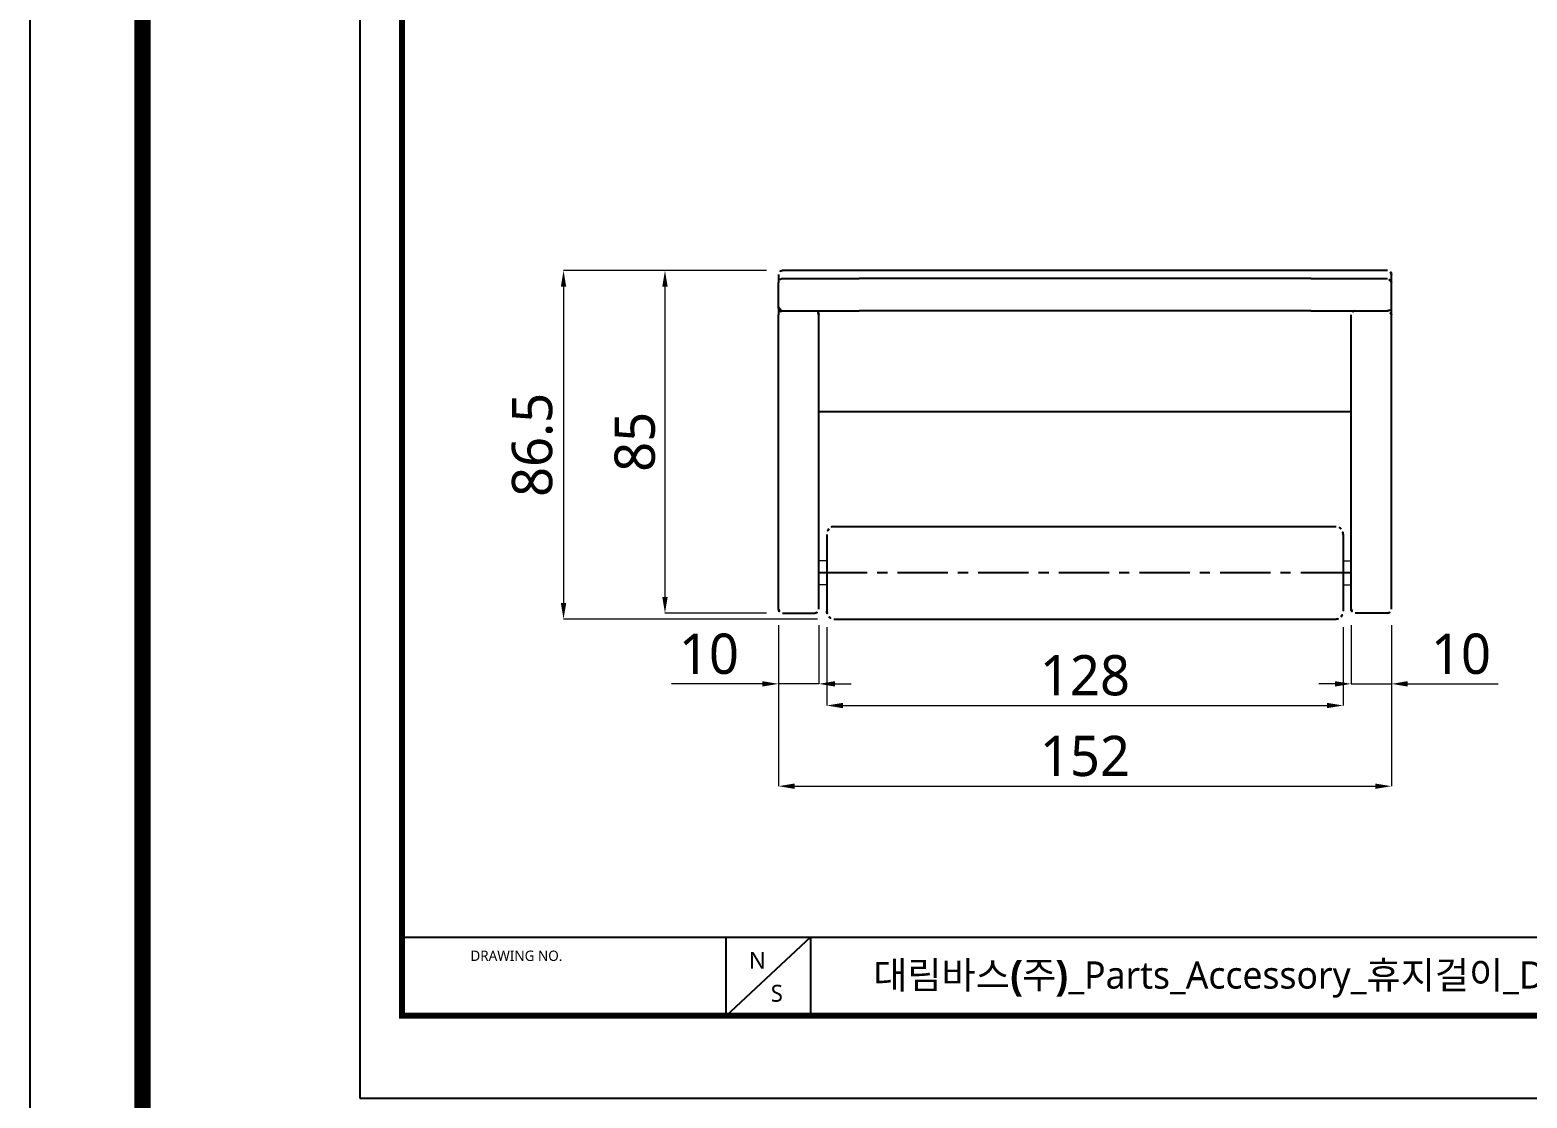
# Model space of a CAD drawing. Extents: x 16296675745 to 16296677481, y -37409619395 to -37409618123.
# Drawn here: x 16296675745 to 16296676116.3, y -37409618710.2 to -37409618445.1 of the extents above; entities that cross this region are included whole.
import ezdxf

# ---------------------------------------------------------------- set-up
doc = ezdxf.new("R2010")
doc.units = 0
doc.header["$LTSCALE"] = 10
doc.header["$MEASUREMENT"] = 0
doc.header["$PDMODE"] = 3
doc.header["$PDSIZE"] = -10
doc.linetypes.add('CENTER', pattern=[2, 1.25, -0.25, 0.25, -0.25])
doc.layers.get('0').update_dxf_attribs({"linetype": 'CONTINUOUS'})
doc.layers.get('DEFPOINTS').update_dxf_attribs({"linetype": 'CONTINUOUS'})
doc.layers.add('BODY', color=7, linetype='CONTINUOUS')
doc.styles.add('Daelim Dimension', font='')
doc.styles.get('Daelim Dimension').set_extended_font_data('NanumGothic')
doc.dimstyles.new('DEFAULT', dxfattribs={"dimscale": 2, "dimtxt": 2, "dimasz": 2, "dimexe": 0, "dimexo": 2, "dimgap": 1, "dimtad": 1, "dimdec": 1, "dimzin": 9, "dimdsep": 46, "dimtxsty": 'Daelim Dimension', "dimcen": 0.5, "dimclrd": 252, "dimclre": 252, "dimclrt": 3, "dimadec": 1, "dimazin": 0, "dimtfac": 1, "dimtdec": 1, "dimtix": 1, "dimtmove": 0, "dimatfit": 3, "dimfxl": 1, "dimtolj": 1, "dimtzin": 1, "dimlwd": 9, "dimlwe": 9, "dimarcsym": 0})

# ---------------------------------------------------------------- blocks, each defined once
blk = doc.blocks.new('*D17')
at = {"color": 5, "lineweight": 9, "ltscale": 0.5, "transparency": 16777216}
for p, q in [((16296675927.69442, -37409618504.820747), (16296675902.530279, -37409618504.820747)), ((16296675902.530279, -37409618508.820747), (16296675902.530279, -37409618585.810806)), ((16296675927.69442, -37409618589.810806), (16296675902.530279, -37409618589.810806))]:
    blk.add_line(p, q, dxfattribs=at)
at = {"color": 5, "ltscale": 0.5, "transparency": 16777216}
for points in [[(16296675901.863609, -37409618508.820747), (16296675903.196951, -37409618508.820747), (16296675902.530279, -37409618504.820747)], [(16296675901.863609, -37409618585.810806), (16296675903.196951, -37409618585.810806), (16296675902.530279, -37409618589.810806)]]:
    blk.add_solid(points, dxfattribs=at)
at = {"layer": 'DEFPOINTS', "color": 0, "ltscale": 0.5, "transparency": 16777216}
for p in [(16296675931.69442, -37409618504.820747), (16296675902.530279, -37409618589.810806), (16296675931.69442, -37409618589.810806)]:
    blk.add_point(p, dxfattribs=at)
at = {"color": 7, "ltscale": 0.5, "transparency": 16777216, "insert": (16296675895.08679, -37409618547.315773), "char_height": 10, "attachment_point": 5, "rotation": 90, "style": 'Daelim Dimension'}
blk.add_mtext('\\A1;85', dxfattribs=at)
blk = doc.blocks.new('*D19')
at = {"color": 5, "lineweight": 9, "ltscale": 0.5, "transparency": 16777216}
for p, q in [((16296675942.68742, -37409618593.326553), (16296675942.68742, -37409618612.760307)), ((16296676070.70141, -37409618593.326553), (16296676070.70141, -37409618612.760307)), ((16296675946.68742, -37409618612.760307), (16296676066.70141, -37409618612.760307))]:
    blk.add_line(p, q, dxfattribs=at)
at = {"color": 5, "ltscale": 0.5, "transparency": 16777216}
for points in [[(16296675946.68742, -37409618612.093643), (16296675946.68742, -37409618613.426971), (16296675942.68742, -37409618612.760307)], [(16296676066.70141, -37409618612.093643), (16296676066.70141, -37409618613.426971), (16296676070.70141, -37409618612.760307)]]:
    blk.add_solid(points, dxfattribs=at)
at = {"layer": 'DEFPOINTS', "color": 0, "ltscale": 0.5, "transparency": 16777216}
for p in [(16296675942.68742, -37409618589.326553), (16296676070.70141, -37409618589.326553), (16296676070.70141, -37409618612.760307)]:
    blk.add_point(p, dxfattribs=at)
at = {"color": 7, "ltscale": 0.5, "transparency": 16777216, "insert": (16296676006.69442, -37409618605.316818), "char_height": 10, "attachment_point": 5, "style": 'Daelim Dimension'}
blk.add_mtext('\\A1;128', dxfattribs=at)
blk = doc.blocks.new('*D20')
at = {"color": 5, "lineweight": 9, "ltscale": 0.5, "transparency": 16777216}
for p, q in [((16296675930.69442, -37409618592.826553), (16296675930.69442, -37409618607.385582)), ((16296675940.69442, -37409618592.826553), (16296675940.69442, -37409618607.385582)), ((16296675926.69442, -37409618607.385582), (16296675904.17367, -37409618607.385582)), ((16296675940.69442, -37409618607.385582), (16296675930.69442, -37409618607.385582)), ((16296675944.69442, -37409618607.385582), (16296675948.69442, -37409618607.385582))]:
    blk.add_line(p, q, dxfattribs=at)
at = {"color": 5, "ltscale": 0.5, "transparency": 16777216}
for points in [[(16296675926.69442, -37409618606.718918), (16296675926.69442, -37409618608.052254), (16296675930.69442, -37409618607.385582)], [(16296675944.69442, -37409618606.718918), (16296675944.69442, -37409618608.052254), (16296675940.69442, -37409618607.385582)]]:
    blk.add_solid(points, dxfattribs=at)
at = {"layer": 'DEFPOINTS', "color": 0, "ltscale": 0.5, "transparency": 16777216}
for p in [(16296675930.69442, -37409618588.826553), (16296675940.69442, -37409618588.826553), (16296675940.69442, -37409618607.385582)]:
    blk.add_point(p, dxfattribs=at)
at = {"color": 7, "ltscale": 0.5, "transparency": 16777216, "insert": (16296675913.43404, -37409618599.977859), "char_height": 10, "attachment_point": 5, "style": 'Daelim Dimension'}
blk.add_mtext('\\A1;10', dxfattribs=at)
blk = doc.blocks.new('*D21')
at = {"color": 5, "lineweight": 9, "ltscale": 0.5, "transparency": 16777216}
for p, q in [((16296676072.69442, -37409618592.826553), (16296676072.69442, -37409618607.385582)), ((16296676082.69442, -37409618592.826553), (16296676082.69442, -37409618607.385582)), ((16296676068.69442, -37409618607.385582), (16296676064.69442, -37409618607.385582)), ((16296676072.69442, -37409618607.385582), (16296676082.69442, -37409618607.385582)), ((16296676086.69442, -37409618607.385582), (16296676109.21516, -37409618607.385582))]:
    blk.add_line(p, q, dxfattribs=at)
at = {"color": 5, "ltscale": 0.5, "transparency": 16777216}
for points in [[(16296676068.69442, -37409618606.718918), (16296676068.69442, -37409618608.052254), (16296676072.69442, -37409618607.385582)], [(16296676086.69442, -37409618606.718918), (16296676086.69442, -37409618608.052254), (16296676082.69442, -37409618607.385582)]]:
    blk.add_solid(points, dxfattribs=at)
at = {"layer": 'DEFPOINTS', "color": 0, "ltscale": 0.5, "transparency": 16777216}
for p in [(16296676072.69442, -37409618588.826553), (16296676082.69442, -37409618588.826553), (16296676082.69442, -37409618607.385582)]:
    blk.add_point(p, dxfattribs=at)
at = {"color": 7, "ltscale": 0.5, "transparency": 16777216, "insert": (16296676099.95479, -37409618599.977859), "char_height": 10, "attachment_point": 5, "style": 'Daelim Dimension'}
blk.add_mtext('\\A1;10', dxfattribs=at)
blk = doc.blocks.new('*D22')
at = {"color": 5, "lineweight": 9, "ltscale": 0.5, "transparency": 16777216}
for p, q in [((16296675930.69442, -37409618592.826553), (16296675930.69442, -37409618632.782539)), ((16296676082.69442, -37409618592.826553), (16296676082.69442, -37409618632.782539)), ((16296675934.69442, -37409618632.782539), (16296676078.69442, -37409618632.782539))]:
    blk.add_line(p, q, dxfattribs=at)
at = {"color": 5, "ltscale": 0.5, "transparency": 16777216}
for points in [[(16296675934.69442, -37409618632.115883), (16296675934.69442, -37409618633.449203), (16296675930.69442, -37409618632.782539)], [(16296676078.69442, -37409618632.115883), (16296676078.69442, -37409618633.449203), (16296676082.69442, -37409618632.782539)]]:
    blk.add_solid(points, dxfattribs=at)
at = {"layer": 'DEFPOINTS', "color": 0, "ltscale": 0.5, "transparency": 16777216}
for p in [(16296675930.69442, -37409618588.826553), (16296676082.69442, -37409618588.826553), (16296676082.69442, -37409618632.782539)]:
    blk.add_point(p, dxfattribs=at)
at = {"color": 7, "ltscale": 0.5, "transparency": 16777216, "insert": (16296676006.69442, -37409618625.33905), "char_height": 10, "attachment_point": 5, "style": 'Daelim Dimension'}
blk.add_mtext('\\A1;152', dxfattribs=at)
blk = doc.blocks.new('*D10')
at = {"color": 5, "lineweight": 9, "ltscale": 0.5, "transparency": 16777216}
for p, q in [((16296675927.69442, -37409618504.820747), (16296675877.366199, -37409618504.820747)), ((16296675877.366199, -37409618508.820747), (16296675877.366199, -37409618587.327339)), ((16296675940.373341, -37409618591.327339), (16296675877.366199, -37409618591.327339))]:
    blk.add_line(p, q, dxfattribs=at)
at = {"color": 5, "ltscale": 0.5, "transparency": 16777216}
for points in [[(16296675876.699539, -37409618508.820747), (16296675878.032869, -37409618508.820747), (16296675877.366199, -37409618504.820747)], [(16296675876.699539, -37409618587.327339), (16296675878.032869, -37409618587.327339), (16296675877.366199, -37409618591.327339)]]:
    blk.add_solid(points, dxfattribs=at)
at = {"layer": 'DEFPOINTS', "color": 0, "ltscale": 0.5, "transparency": 16777216}
for p in [(16296675931.69442, -37409618504.820747), (16296675877.366199, -37409618591.327339), (16296675944.373341, -37409618591.327339)]:
    blk.add_point(p, dxfattribs=at)
at = {"color": 7, "ltscale": 0.5, "transparency": 16777216, "insert": (16296675869.665211, -37409618548.074043), "char_height": 10, "attachment_point": 5, "rotation": 90, "style": 'Daelim Dimension'}
blk.add_mtext('\\A1;86.5', dxfattribs=at)

msp = doc.modelspace()

# ---------------------------------------------------------------- linework, layer by layer
at = {"color": 1, "linetype": 'CENTER'}
msp.add_line((16296676072.69442, -37409618579.827339), (16296675940.69442, -37409618579.827339), dxfattribs=at)
at = {"color": 5}
msp.add_line((16296675837.303169, -37409618670.210129), (16296676361.49045, -37409618670.210129), dxfattribs=at)
at = {"color": 5, "ltscale": 40}
for p, q in [((16296675917.653851, -37409618670.210129), (16296675917.653851, -37409618689.826469)), ((16296675917.653851, -37409618670.210129), (16296675917.653851, -37409618689.826469)), ((16296675938.648211, -37409618670.210129), (16296675917.653851, -37409618689.826469)), ((16296675938.648211, -37409618670.210129), (16296675917.653851, -37409618689.826469)), ((16296675938.648211, -37409618670.210129), (16296675938.648211, -37409618689.826469)), ((16296675938.648211, -37409618670.210129), (16296675938.648211, -37409618689.826469))]:
    msp.add_line(p, q, dxfattribs=at)
at = {"ltscale": 0.5}
for points in [[(16296675745.032089, -37409619395.241547), (16296677481.032089, -37409619395.241547), (16296677481.032089, -37409618123.241547), (16296675745.032089, -37409618123.241547)], [(16296675826.83497, -37409618710.177017), (16296676477.83497, -37409618710.177017), (16296676477.83497, -37409618233.177017), (16296675826.83497, -37409618233.177017)]]:
    msp.add_lwpolyline(points, close=True, dxfattribs=at)
at = {"color": 5, "linetype": 'ByBlock', "lineweight": 200}
for points, const_width in [([(16296675772.947269, -37409619340.775627), (16296677452.947269, -37409619340.775627), (16296677452.947269, -37409618152.775627), (16296675772.947269, -37409618152.775627)], 4), ([(16296675837.303169, -37409618689.752296), (16296676467.303169, -37409618689.752296), (16296676467.303169, -37409618244.252296), (16296675837.303169, -37409618244.252296)], 1.5)]:
    msp.add_lwpolyline(points, close=True, dxfattribs=dict(at, const_width=const_width))
at = {"layer": 'BODY'}
for p, q in [((16296676081.69442, -37409618504.820747), (16296675931.69442, -37409618504.820747)), ((16296675930.69442, -37409618505.820747), (16296675930.69442, -37409618507.820747)), ((16296675930.69442, -37409618513.820747), (16296675930.69442, -37409618507.820747)), ((16296675931.694, -37409618506.820747), (16296675931.83078, -37409618506.820747)), ((16296675931.83078, -37409618506.820747), (16296675931.843531, -37409618506.820747)), ((16296675931.843531, -37409618506.820747), (16296675931.893869, -37409618506.820747)), ((16296675931.893869, -37409618506.820747), (16296675931.90859, -37409618506.820747)), ((16296675931.90859, -37409618506.820747), (16296675931.968599, -37409618506.820747)), ((16296675931.968599, -37409618506.820747), (16296675931.985081, -37409618506.820747)), ((16296675931.985081, -37409618506.820747), (16296675932.05485, -37409618506.820747)), ((16296675932.05485, -37409618506.820747), (16296675932.072889, -37409618506.820747)), ((16296675932.072889, -37409618506.820747), (16296675932.1525, -37409618506.820747)), ((16296675932.1525, -37409618506.820747), (16296675932.171881, -37409618506.820747)), ((16296675932.171881, -37409618506.820747), (16296675932.261419, -37409618506.820747)), ((16296675932.261419, -37409618506.820747), (16296675932.281931, -37409618506.820747)), ((16296675932.281931, -37409618506.820747), (16296675932.381479, -37409618506.820747)), ((16296675932.381479, -37409618506.820747), (16296675932.402929, -37409618506.820747)), ((16296675932.402929, -37409618506.820747), (16296675932.512569, -37409618506.820747)), ((16296675932.512569, -37409618506.820747), (16296675932.53476, -37409618506.820747)), ((16296675932.53476, -37409618506.820747), (16296675932.654551, -37409618506.820747)), ((16296675932.654551, -37409618506.820747), (16296675932.67728, -37409618506.820747)), ((16296675932.67728, -37409618506.820747), (16296675932.807289, -37409618506.820747)), ((16296675932.807289, -37409618506.820747), (16296675932.830379, -37409618506.820747)), ((16296675932.830379, -37409618506.820747), (16296675932.97069, -37409618506.820747)), ((16296675932.97069, -37409618506.820747), (16296675932.993931, -37409618506.820747)), ((16296675932.993931, -37409618506.820747), (16296675933.1446, -37409618506.820747)), ((16296675933.1446, -37409618506.820747), (16296675933.16782, -37409618506.820747)), ((16296675933.16782, -37409618506.820747), (16296675933.328899, -37409618506.820747)), ((16296675933.328899, -37409618506.820747), (16296675933.351919, -37409618506.820747)), ((16296675933.351919, -37409618506.820747), (16296675933.52347, -37409618506.820747)), ((16296675933.52347, -37409618506.820747), (16296675933.546101, -37409618506.820747)), ((16296675933.546101, -37409618506.820747), (16296675933.728189, -37409618506.820747)), ((16296675933.728189, -37409618506.820747), (16296675933.75025, -37409618506.820747)), ((16296675933.75025, -37409618506.820747), (16296675933.942921, -37409618506.820747)), ((16296675933.942921, -37409618506.820747), (16296675933.964251, -37409618506.820747)), ((16296675933.964251, -37409618506.820747), (16296675934.167549, -37409618506.820747)), ((16296675934.167549, -37409618506.820747), (16296675934.187969, -37409618506.820747)), ((16296675934.187969, -37409618506.820747), (16296675934.401939, -37409618506.820747)), ((16296675934.401939, -37409618506.820747), (16296675934.42128, -37409618506.820747)), ((16296675934.42128, -37409618506.820747), (16296675934.645981, -37409618506.820747)), ((16296675934.645981, -37409618506.820747), (16296675934.66408, -37409618506.820747)), ((16296675934.66408, -37409618506.820747), (16296675934.89953, -37409618506.820747)), ((16296675934.89953, -37409618506.820747), (16296675934.916229, -37409618506.820747)), ((16296675934.916229, -37409618506.820747), (16296675935.162479, -37409618506.820747)), ((16296675935.162479, -37409618506.820747), (16296675935.17761, -37409618506.820747)), ((16296675935.17761, -37409618506.820747), (16296675935.43469, -37409618506.820747)), ((16296675935.43469, -37409618506.820747), (16296675935.448099, -37409618506.820747)), ((16296675935.448099, -37409618506.820747), (16296675935.71604, -37409618506.820747)), ((16296675935.71604, -37409618506.820747), (16296675935.727591, -37409618506.820747)), ((16296675935.727591, -37409618506.820747), (16296675937.25555, -37409618506.820747)), ((16296675937.25555, -37409618506.820747), (16296675950.69442, -37409618506.820747)), ((16296676062.69442, -37409618506.820747), (16296675950.69442, -37409618506.820747)), ((16296676062.69442, -37409618506.820747), (16296676076.133289, -37409618506.820747)), ((16296676076.133289, -37409618506.820747), (16296676077.661249, -37409618506.820747)), ((16296676077.661249, -37409618506.820747), (16296676077.672791, -37409618506.820747)), ((16296676077.672791, -37409618506.820747), (16296676077.940729, -37409618506.820747)), ((16296676077.940729, -37409618506.820747), (16296676077.954149, -37409618506.820747)), ((16296676077.954149, -37409618506.820747), (16296676078.21122, -37409618506.820747)), ((16296676078.21122, -37409618506.820747), (16296676078.22636, -37409618506.820747)), ((16296676078.22636, -37409618506.820747), (16296676078.472601, -37409618506.820747)), ((16296676078.472601, -37409618506.820747), (16296676078.4893, -37409618506.820747)), ((16296676078.4893, -37409618506.820747), (16296676078.724751, -37409618506.820747)), ((16296676078.724751, -37409618506.820747), (16296676078.742861, -37409618506.820747)), ((16296676078.742861, -37409618506.820747), (16296676078.96755, -37409618506.820747)), ((16296676078.96755, -37409618506.820747), (16296676078.986891, -37409618506.820747)), ((16296676078.986891, -37409618506.820747), (16296676079.200859, -37409618506.820747)), ((16296676079.200859, -37409618506.820747), (16296676079.221279, -37409618506.820747)), ((16296676079.221279, -37409618506.820747), (16296676079.42458, -37409618506.820747)), ((16296676079.42458, -37409618506.820747), (16296676079.44591, -37409618506.820747)), ((16296676079.44591, -37409618506.820747), (16296676079.63858, -37409618506.820747)), ((16296676079.63858, -37409618506.820747), (16296676079.660641, -37409618506.820747)), ((16296676079.660641, -37409618506.820747), (16296676079.84273, -37409618506.820747)), ((16296676079.84273, -37409618506.820747), (16296676079.86536, -37409618506.820747)), ((16296676079.86536, -37409618506.820747), (16296676080.036921, -37409618506.820747)), ((16296676080.036921, -37409618506.820747), (16296676080.059931, -37409618506.820747)), ((16296676080.059931, -37409618506.820747), (16296676080.22101, -37409618506.820747)), ((16296676080.22101, -37409618506.820747), (16296676080.24424, -37409618506.820747)), ((16296676080.24424, -37409618506.820747), (16296676080.394899, -37409618506.820747)), ((16296676080.394899, -37409618506.820747), (16296676080.41815, -37409618506.820747)), ((16296676080.41815, -37409618506.820747), (16296676080.558451, -37409618506.820747)), ((16296676080.558451, -37409618506.820747), (16296676080.581539, -37409618506.820747)), ((16296676080.581539, -37409618506.820747), (16296676080.71155, -37409618506.820747)), ((16296676080.71155, -37409618506.820747), (16296676080.734289, -37409618506.820747)), ((16296676080.734289, -37409618506.820747), (16296676080.854071, -37409618506.820747)), ((16296676080.854071, -37409618506.820747), (16296676080.876261, -37409618506.820747)), ((16296676080.876261, -37409618506.820747), (16296676080.985901, -37409618506.820747)), ((16296676080.985901, -37409618506.820747), (16296676081.007351, -37409618506.820747)), ((16296676081.007351, -37409618506.820747), (16296676081.106899, -37409618506.820747)), ((16296676081.106899, -37409618506.820747), (16296676081.127411, -37409618506.820747)), ((16296676081.127411, -37409618506.820747), (16296676081.216961, -37409618506.820747)), ((16296676081.216961, -37409618506.820747), (16296676081.23633, -37409618506.820747)), ((16296676081.23633, -37409618506.820747), (16296676081.31595, -37409618506.820747)), ((16296676081.31595, -37409618506.820747), (16296676081.333981, -37409618506.820747)), ((16296676081.333981, -37409618506.820747), (16296676081.403749, -37409618506.820747)), ((16296676081.403749, -37409618506.820747), (16296676081.420231, -37409618506.820747)), ((16296676081.420231, -37409618506.820747), (16296676081.48024, -37409618506.820747)), ((16296676081.48024, -37409618506.820747), (16296676081.494961, -37409618506.820747)), ((16296676081.494961, -37409618506.820747), (16296676081.5453, -37409618506.820747)), ((16296676081.5453, -37409618506.820747), (16296676081.55805, -37409618506.820747)), ((16296676081.55805, -37409618506.820747), (16296676081.691429, -37409618506.820747)), ((16296676082.69442, -37409618507.820747), (16296676082.69442, -37409618505.820747)), ((16296676082.69442, -37409618513.820747), (16296676082.69442, -37409618507.820747)), ((16296675930.69442, -37409618513.820747), (16296675930.69442, -37409618515.70047)), ((16296675930.69442, -37409618513.820747), (16296675930.69442, -37409618515.820747)), ((16296675930.69442, -37409618516.991524), (16296675930.69442, -37409618515.820663)), ((16296675931.694, -37409618514.820747), (16296675931.83078, -37409618514.820747)), ((16296675931.83078, -37409618514.820747), (16296675931.843531, -37409618514.820747)), ((16296675931.843531, -37409618514.820747), (16296675931.893869, -37409618514.820747)), ((16296675931.893869, -37409618514.820747), (16296675931.90859, -37409618514.820747)), ((16296675931.90859, -37409618514.820747), (16296675931.968599, -37409618514.820747)), ((16296675931.968599, -37409618514.820747), (16296675931.985081, -37409618514.820747)), ((16296675931.985081, -37409618514.820747), (16296675932.05485, -37409618514.820747)), ((16296675932.05485, -37409618514.820747), (16296675932.072889, -37409618514.820747)), ((16296675932.072889, -37409618514.820747), (16296675932.368919, -37409618514.820747)), ((16296675932.368919, -37409618514.820747), (16296675932.402929, -37409618514.820747)), ((16296675932.402929, -37409618514.820747), (16296675932.512569, -37409618514.820747)), ((16296675932.512569, -37409618514.820747), (16296675932.53476, -37409618514.820747)), ((16296675932.53476, -37409618514.820747), (16296675932.654551, -37409618514.820747)), ((16296675932.654551, -37409618514.820747), (16296675932.67728, -37409618514.820747)), ((16296675932.67728, -37409618514.820747), (16296675932.767229, -37409618514.820747)), ((16296675932.767229, -37409618514.820747), (16296675932.830379, -37409618514.820747)), ((16296675932.830379, -37409618514.820747), (16296675932.860901, -37409618514.820747)), ((16296675932.860901, -37409618514.820747), (16296675933.351919, -37409618514.820747)), ((16296675933.351919, -37409618514.820747), (16296675933.409361, -37409618514.820747)), ((16296675933.409361, -37409618514.820747), (16296675933.546101, -37409618514.820747)), ((16296675933.546101, -37409618514.820747), (16296675933.651569, -37409618514.820747)), ((16296675933.651569, -37409618514.820747), (16296675933.75025, -37409618514.820747)), ((16296675933.75025, -37409618514.820747), (16296675934.3095, -37409618514.820747)), ((16296675934.3095, -37409618514.820747), (16296675934.42128, -37409618514.820747)), ((16296675934.42128, -37409618514.820747), (16296675934.50185, -37409618514.820747)), ((16296675934.50185, -37409618514.820747), (16296675934.66408, -37409618514.820747)), ((16296675934.66408, -37409618514.820747), (16296675934.705311, -37409618514.820747)), ((16296675934.705311, -37409618514.820747), (16296675935.17761, -37409618514.820747)), ((16296675935.17761, -37409618514.820747), (16296675935.341881, -37409618514.820747)), ((16296675935.341881, -37409618514.820747), (16296675935.448099, -37409618514.820747)), ((16296675935.448099, -37409618514.820747), (16296675935.6285, -37409618514.820747)), ((16296675935.6285, -37409618514.820747), (16296675935.727591, -37409618514.820747)), ((16296675935.727591, -37409618514.820747), (16296675937.25555, -37409618514.820747)), ((16296675937.25555, -37409618514.820747), (16296675950.69442, -37409618514.820747)), ((16296675940.69442, -37409618516.991524), (16296675940.69442, -37409618515.820663)), ((16296676062.69442, -37409618514.820747), (16296675950.69442, -37409618514.820747)), ((16296676062.69442, -37409618514.820747), (16296676076.133289, -37409618514.820747)), ((16296676072.69442, -37409618516.991524), (16296676072.69442, -37409618515.820663)), ((16296676076.133289, -37409618514.820747), (16296676077.661249, -37409618514.820747)), ((16296676077.661249, -37409618514.820747), (16296676077.76033, -37409618514.820747)), ((16296676077.76033, -37409618514.820747), (16296676077.940729, -37409618514.820747)), ((16296676077.940729, -37409618514.820747), (16296676078.046949, -37409618514.820747)), ((16296676078.046949, -37409618514.820747), (16296676078.21122, -37409618514.820747)), ((16296676078.21122, -37409618514.820747), (16296676078.683531, -37409618514.820747)), ((16296676078.683531, -37409618514.820747), (16296676078.724751, -37409618514.820747)), ((16296676078.724751, -37409618514.820747), (16296676078.88698, -37409618514.820747)), ((16296676078.88698, -37409618514.820747), (16296676078.96755, -37409618514.820747)), ((16296676078.96755, -37409618514.820747), (16296676079.07934, -37409618514.820747)), ((16296676079.07934, -37409618514.820747), (16296676079.63858, -37409618514.820747)), ((16296676079.63858, -37409618514.820747), (16296676079.73727, -37409618514.820747)), ((16296676079.73727, -37409618514.820747), (16296676079.84273, -37409618514.820747)), ((16296676079.84273, -37409618514.820747), (16296676079.979469, -37409618514.820747)), ((16296676079.979469, -37409618514.820747), (16296676080.036921, -37409618514.820747)), ((16296676080.036921, -37409618514.820747), (16296676080.527929, -37409618514.820747)), ((16296676080.527929, -37409618514.820747), (16296676080.558451, -37409618514.820747)), ((16296676080.558451, -37409618514.820747), (16296676080.621599, -37409618514.820747)), ((16296676080.621599, -37409618514.820747), (16296676080.71155, -37409618514.820747)), ((16296676080.71155, -37409618514.820747), (16296676080.734289, -37409618514.820747)), ((16296676080.734289, -37409618514.820747), (16296676080.854071, -37409618514.820747)), ((16296676080.854071, -37409618514.820747), (16296676080.876261, -37409618514.820747)), ((16296676080.876261, -37409618514.820747), (16296676080.985901, -37409618514.820747)), ((16296676080.985901, -37409618514.820747), (16296676081.019911, -37409618514.820747)), ((16296676081.019911, -37409618514.820747), (16296676081.31595, -37409618514.820747)), ((16296676081.31595, -37409618514.820747), (16296676081.333981, -37409618514.820747)), ((16296676081.333981, -37409618514.820747), (16296676081.403749, -37409618514.820747)), ((16296676081.403749, -37409618514.820747), (16296676081.420231, -37409618514.820747)), ((16296676081.420231, -37409618514.820747), (16296676081.48024, -37409618514.820747)), ((16296676081.48024, -37409618514.820747), (16296676081.494961, -37409618514.820747)), ((16296676081.494961, -37409618514.820747), (16296676081.5453, -37409618514.820747)), ((16296676081.5453, -37409618514.820747), (16296676081.55805, -37409618514.820747)), ((16296676081.55805, -37409618514.820747), (16296676081.69483, -37409618514.820747)), ((16296676082.69442, -37409618515.820747), (16296676082.69442, -37409618513.820747)), ((16296676082.69442, -37409618516.991524), (16296676082.69442, -37409618515.820663)), ((16296675930.69442, -37409618519.820747), (16296675930.69442, -37409618516.991524)), ((16296675930.69442, -37409618579.820747), (16296675930.69442, -37409618519.820747)), ((16296675940.69442, -37409618519.820747), (16296675940.69442, -37409618516.991524)), ((16296675940.69442, -37409618579.820747), (16296675940.69442, -37409618519.820747)), ((16296676072.69442, -37409618519.820747), (16296676072.69442, -37409618516.991524)), ((16296676072.69442, -37409618579.820747), (16296676072.69442, -37409618519.820747)), ((16296676082.69442, -37409618519.820747), (16296676082.69442, -37409618516.991524)), ((16296676082.69442, -37409618579.820747), (16296676082.69442, -37409618519.820747)), ((16296675940.69442, -37409618539.820747), (16296676072.69442, -37409618539.820747)), ((16296675944.373341, -37409618568.327339), (16296676069.01549, -37409618568.327339)), ((16296675942.68742, -37409618570.32856), (16296675942.68742, -37409618589.326118)), ((16296676070.70141, -37409618570.32856), (16296676070.70141, -37409618589.326118)), ((16296675930.69442, -37409618588.826553), (16296675930.69442, -37409618579.820747)), ((16296675940.69442, -37409618588.826553), (16296675940.69442, -37409618579.820747)), ((16296676072.69442, -37409618588.826553), (16296676072.69442, -37409618579.820747)), ((16296676082.69442, -37409618588.826553), (16296676082.69442, -37409618579.820747)), ((16296675931.69442, -37409618589.820747), (16296675939.69442, -37409618589.820747)), ((16296675931.714239, -37409618589.810379), (16296675931.714239, -37409618589.820328)), ((16296676081.69442, -37409618589.820747), (16296676073.69442, -37409618589.820747)), ((16296676073.714239, -37409618589.810379), (16296676073.714239, -37409618589.820328)), ((16296675944.373341, -37409618591.327339), (16296676069.01549, -37409618591.327339))]:
    msp.add_line(p, q, dxfattribs=at)
at = {"layer": 'BODY', "lineweight": 5, "ltscale": 0.7}
for p, q in [((16296675942.68742, -37409618576.827339), (16296675940.69442, -37409618576.827339)), ((16296676070.70141, -37409618576.827339), (16296676072.69441, -37409618576.827339)), ((16296675942.68742, -37409618582.827339), (16296675940.69442, -37409618582.827339)), ((16296676070.70141, -37409618582.827339), (16296676072.69441, -37409618582.827339))]:
    msp.add_line(p, q, dxfattribs=at)
at = {"layer": 'BODY'}
for centre, radius, start, end in [((16296675931.69442, -37409618505.820747), 1, 90, 180), ((16296676081.69442, -37409618505.820747), 1, 0, 90), ((16296675931.694321, -37409618507.821091), 1.000341, 90.01825026, 179.98032906), ((16296676081.695101, -37409618507.820503), 0.999755, 359.98601177, 90.01529962), ((16296675931.693741, -37409618513.820992), 0.999755, 179.98601177, 270.01529962), ((16296675931.694429, -37409618515.820648), 1.000011, 90.0006557, 180.00043713), ((16296675939.694401, -37409618515.820648), 1.000013, 359.99956287, 86.68818929), ((16296676073.694429, -37409618515.820648), 1.000013, 93.31170161, 180.00043713), ((16296676081.694401, -37409618515.820648), 1.000011, 359.99956287, 89.9993443), ((16296676081.69451, -37409618513.820396), 1.000341, 270.01825026, 359.98032906), ((16296675944.8964, -37409618570.305687), 2.209093, 140.93378584, 180.59319875), ((16296675944.40048, -37409618569.887909), 1.560808, 90.99649422, 141.36831832), ((16296676068.98835, -37409618569.887909), 1.560808, 38.63168168, 89.00350578), ((16296676068.49243, -37409618570.305687), 2.209093, 359.40680125, 39.06621416), ((16296675931.69474, -37409618588.826874), 1.000322, 179.98164045, 269.98153117), ((16296675939.69409, -37409618588.826874), 1.000322, 270.01846883, 0.01835955), ((16296675944.8964, -37409618589.348991), 2.209093, 179.40680125, 219.06621416), ((16296675944.40048, -37409618589.766769), 1.560808, 218.63168168, 269.00350578), ((16296676068.98835, -37409618589.766769), 1.560808, 270.99649422, 321.36831832), ((16296676068.49243, -37409618589.348991), 2.209093, 320.93378584, 0.59319875), ((16296676073.69474, -37409618588.826874), 1.000322, 179.98164045, 269.98153117), ((16296676081.69409, -37409618588.826874), 1.000322, 270.01846883, 0.01835955)]:
    msp.add_arc(centre, radius, start, end, dxfattribs=at)

# ---------------------------------------------------------------- texts
at = {"color": 5, "ltscale": 40, "style": 'Daelim Dimension'}
msp.add_text('DRAWING NO.', height=2.56901127, dxfattribs=at).set_placement((16296675854.27607, -37409618676.144814))
at = {"char_height": 4.204124, "width": 5.86731056, "attachment_point": 1, "style": 'Daelim Dimension'}
for s, insert in [('N', (16296675923.36404, -37409618673.88784)), ('S', (16296675928.770189, -37409618682.065361))]:
    msp.add_mtext(s, dxfattribs=dict(at, insert=insert))
at = {"color": 2, "insert": (16296675954.17543, -37409618676.256248), "char_height": 6.75662715, "width": 260.66283526, "attachment_point": 1, "style": 'Daelim Dimension'}
msp.add_mtext('{\\fPretendard Variable SemiBold|b0|i0|c129|p2;대림바스(주)}_Parts_Accessory_{\\fGulim|b0|i0|c129|p50;휴지걸이}_DL A1901', dxfattribs=at)

# ---------------------------------------------------------------- dimensions: what is measured, and where the dimension line sits
at = {"ltscale": 0.5}
dim = msp.add_linear_dim(base=(16296675877.366199, -37409618591.327339), p1=(16296675931.69442, -37409618504.820747), p2=(16296675944.373341, -37409618591.327339), angle=90, dimstyle='DEFAULT', override={"dimtxt": 5, "dimclrd": 5, "dimclre": 5, "dimclrt": 7}, dxfattribs=at)
dim.commit()
dim.dimension.update_dxf_attribs({"geometry": '*D10', "text_midpoint": (16296675869.665211, -37409618548.074043)})
dim = msp.add_linear_dim(base=(16296675902.530279, -37409618589.810806), p1=(16296675931.69442, -37409618504.820747), p2=(16296675931.69442, -37409618589.810806), angle=90, dimstyle='DEFAULT', override={"dimtxt": 5, "dimclrd": 5, "dimclre": 5, "dimclrt": 7}, dxfattribs=at)
dim.commit()
dim.dimension.update_dxf_attribs({"geometry": '*D17', "text_midpoint": (16296675902.530279, -37409618547.315773), "dimtype": 160})
for base, p1, p2, picture, middle in [((16296675940.69442, -37409618607.385582), (16296675930.69442, -37409618588.826553), (16296675940.69442, -37409618588.826553), '*D20', (16296675913.43404, -37409618607.385582)), ((16296676082.69442, -37409618607.385582), (16296676072.69442, -37409618588.826553), (16296676082.69442, -37409618588.826553), '*D21', (16296676099.95479, -37409618607.385582))]:
    dim = msp.add_linear_dim(base=base, p1=p1, p2=p2, dimstyle='DEFAULT', override={"dimtxt": 5, "dimclrd": 5, "dimclre": 5, "dimclrt": 7}, dxfattribs=at)
    dim.commit()
    dim.dimension.update_dxf_attribs({"geometry": picture, "text_midpoint": middle, "dimtype": 160})
for base, p1, p2, picture, middle in [((16296676082.69442, -37409618632.782539), (16296675930.69442, -37409618588.826553), (16296676082.69442, -37409618588.826553), '*D22', (16296676006.69442, -37409618625.33905)), ((16296676070.70141, -37409618612.760307), (16296675942.68742, -37409618589.326553), (16296676070.70141, -37409618589.326553), '*D19', (16296676006.69442, -37409618605.316818))]:
    dim = msp.add_linear_dim(base=base, p1=p1, p2=p2, dimstyle='DEFAULT', override={"dimtxt": 5, "dimclrd": 5, "dimclre": 5, "dimclrt": 7}, dxfattribs=at)
    dim.commit()
    dim.dimension.update_dxf_attribs({"geometry": picture, "text_midpoint": middle})

doc.saveas('drawing.dxf')
